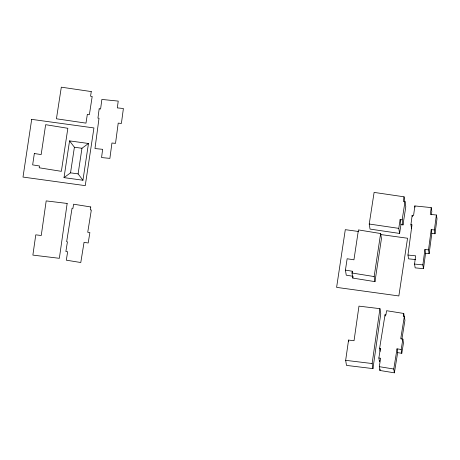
<?xml version="1.0" encoding="UTF-8"?>
<svg xmlns="http://www.w3.org/2000/svg" width="460" height="460" viewBox="0 0 460 460"><rect width="100%" height="100%" fill="white"/><g stroke="black" fill="none" stroke-linecap="round" stroke-linejoin="round"><path stroke-width="0.69" d="M411.545 228.43L410.929 224.624L412.154 215.326L413.592 215.475L414.851 205.936L431.221 207.598L431.836 211.399L431.376 214.797M415.553 259.561L408.578 258.848L407.962 255.041L411.999 224.721L410.929 224.624M425.546 253.322L429.128 253.667L428.513 249.861L424.931 249.515L425.546 253.322L423.487 268.686L415.161 267.858L414.546 264.057L415.633 255.823L407.962 255.041M428.513 249.861L431.21 229.62L434.384 229.954L434.999 233.761L431.825 233.421L431.21 229.62M429.128 253.667L431.825 233.421M434.384 229.954L436.385 215.004L430.296 214.389L431.221 207.598M434.999 233.761L437 218.81L436.385 215.004M423.487 268.686L422.872 264.88L424.931 249.515M372.956 368.609L372.134 363.538L379.943 308.671L358.967 306.13L354.039 340.722L348.565 340.072L345.661 360.335L346.483 365.407L372.956 368.609L380.765 313.749L379.943 308.671M64.02 177.629L69.552 140.881L88.481 143.485L82.944 180.234L64.02 177.629L70.535 172.845L78.102 173.886L82.944 180.234M70.535 172.845L74.393 147.229L69.552 140.881M78.102 173.886L81.96 148.269L88.481 143.485M345.431 270.118L347.139 258.756L353.941 259.808L358.438 229.919L380.627 233.525L381.449 238.596L374.969 281.635L352.82 278.087L351.998 273.01L352.279 271.222L345.431 270.118L346.253 275.189L353.102 276.293M374.969 281.635L374.147 276.563L380.627 233.525M400.947 224.624L399.596 233.433L370.041 229.091L369.219 224.02L374.106 192.406L404.053 196.805L403.357 201.457L404.984 201.704L405.8 206.776L403 224.905L400.947 224.624L400.125 219.546L402.178 219.834L403 224.905M399.596 233.433L398.774 228.361L400.125 219.546M402.178 219.834L404.984 201.704M352.82 278.087L353.01 276.891M380.144 351.377L379.632 348.209L385.049 314.743L385.911 314.887L386.59 310.707L403.753 313.467L403.288 316.365L404.323 316.532L404.938 320.338L401.902 339.089M379.701 360.416L379.483 361.796L378.867 357.989L380.42 348.341L379.632 348.209M397.659 352.63L401.793 353.297L401.178 349.497L397.037 348.829L397.659 352.63L394.387 372.824L379.914 370.484L379.299 366.678L380.638 358.282L378.867 357.989M379.914 370.484L380.138 369.081M394.387 372.824L393.772 369.018L397.037 348.829M404.323 316.532L400.723 338.755L402.868 339.1L403.483 342.901L401.793 353.297M401.178 349.497L402.868 339.1M414.546 264.057L422.872 264.88M345.661 360.335L372.134 363.538M74.393 147.229L81.96 148.269M358.737 231.518L345.299 229.666L336.605 287.373L398.854 295.947L407.548 238.24L380.667 234.537M369.219 224.02L398.774 228.361M351.998 273.01L374.147 276.563M379.299 366.678L393.772 369.018M414.851 205.936L415.058 207.201M412.154 215.326L412.355 216.597M404.053 196.805L404.875 201.877M403.753 313.467L404.369 317.268M385.049 314.743L385.256 316.014M380.42 348.341L380.627 349.611M352.279 271.222L352.486 272.492M348.565 340.072L348.766 341.337M99.159 108.83L97.94 118.128L99.009 118.226L94.973 148.545L102.643 149.327L101.556 157.556L109.882 158.384L111.941 143.02L115.523 143.365L118.214 123.119L121.394 123.458L123.395 108.508L117.306 107.893L118.231 101.096L101.861 99.435L100.602 108.98L99.159 108.83M67.16 203.446L59.351 258.307L32.878 255.105L35.776 234.841L41.25 235.497L46.184 200.899L67.16 203.446M31.688 119.364L23 177.071L85.249 185.644L93.938 127.937L31.688 119.364M34.35 153.525L32.648 164.887L39.497 165.991L39.209 167.785L61.364 171.333L67.844 128.294L45.649 124.689L41.158 154.577L34.35 153.525M91.27 91.574L90.568 96.226L92.195 96.473L89.389 114.603L87.343 114.321L85.985 123.13L56.43 118.789L61.318 87.176L91.27 91.574M90.764 206.965L90.298 209.869L91.333 210.036L87.734 232.26L89.878 232.599L88.182 242.995L84.048 242.328L80.782 262.516L66.303 260.182L67.643 251.787L65.872 251.493L67.43 241.845L66.642 241.713L72.059 208.248L72.921 208.391L73.6 204.205L90.764 206.965"/></g></svg>
